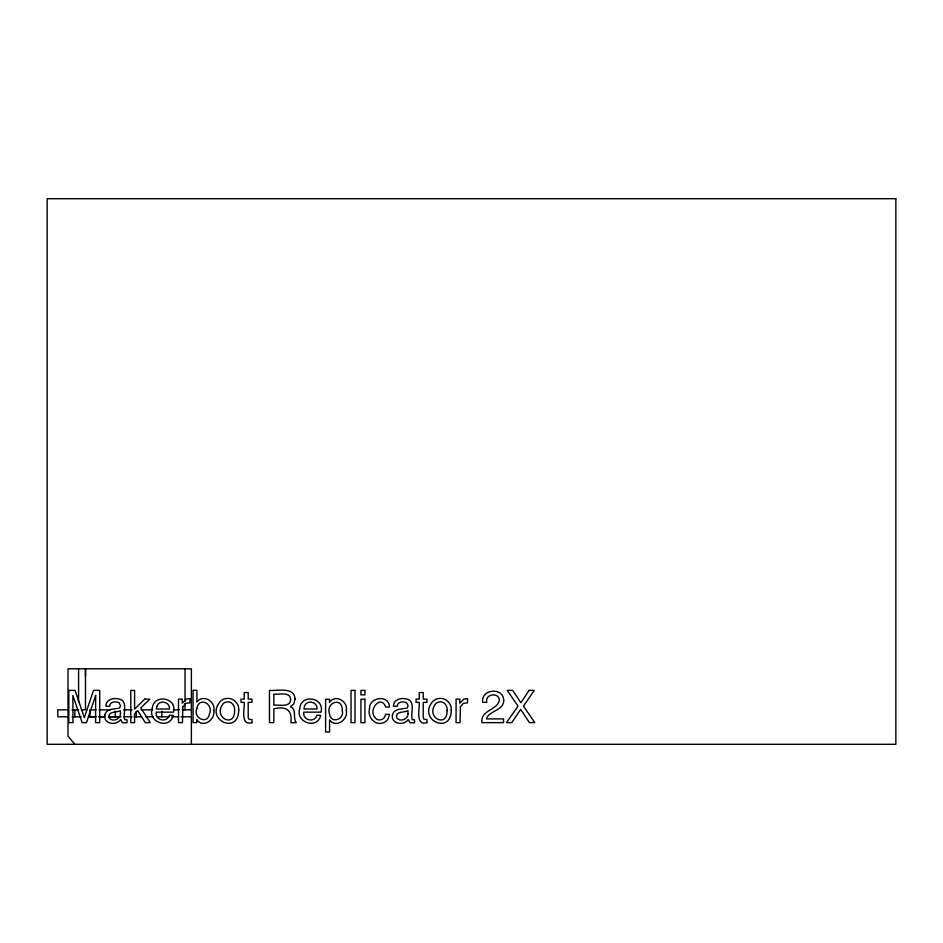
<?xml version="1.0" encoding="UTF-8"?>
<svg xmlns="http://www.w3.org/2000/svg" width="943" height="943" viewBox="0 0 943 943"><rect width="100%" height="100%" fill="white"/><g stroke="black" fill="none" stroke-linecap="round" stroke-linejoin="round"><path stroke-width="1.41" d="M85.495 676.249L85.495 668.799L85.495 709.843L81.346 709.843M89.526 716.81L89.679 713.25M68.014 709.843L57.818 709.843L57.818 716.81L68.014 716.81M71.974 709.843L78.575 709.843M89.88 709.843L96.045 709.843M99.121 709.843L110.378 709.843M123.557 709.843L132.091 709.843M141.12 709.843L152.825 709.843M173.323 709.843L179.241 709.843M182.105 709.843L191.382 709.843M88.654 716.656L95.903 716.656M98.803 716.656L104.602 716.656M108.952 716.656L119.113 716.656M72.116 716.81L81.228 716.81M88.571 716.81L96.045 716.81M98.85 716.81L104.732 716.81M108.822 716.81L120.881 716.81M123.651 716.81L132.091 716.81M134.106 716.81L141.45 716.81M145.788 716.81L153.202 716.81M157.611 716.81L169.351 716.81M171.72 716.81L178.746 716.81M181.103 716.81L191.382 716.81M74.851 744.298L68.014 736.118L68.014 668.799L191.382 668.799L191.382 744.298M185.028 668.799L185.028 701.05M185.028 703.219L185.028 709.843M161.878 711.234L161.878 716.81M136.311 711.234L136.311 716.81M115.223 711.234L115.223 716.81M89.679 710.975L89.679 716.81M78.575 668.799L78.575 701.887M74.851 709.843L74.851 716.81M95.667 695.427L95.573 722.644L99.734 722.644L99.734 690.382L93.534 690.382L84.328 717.658L75.063 690.382L68.804 690.382L68.804 722.644L72.976 722.644L72.859 695.427L82.135 722.644L86.461 722.644L95.667 695.427M342.285 710.739C344.655 719.462 330.781 724.083 329.614 714.228C325.17 702.075 342.887 696.453 342.285 710.739M196.816 708.499C192.726 717.623 207.189 725.143 209.334 714.393C214.085 703.902 199.138 696.028 196.816 708.499M213.778 710.433C215.629 719.78 202.863 728.609 196.71 719.639L196.71 722.644L193.067 722.644L193.067 690.264L196.91 690.264L196.91 701.981C202.91 693.989 215.641 701.097 213.778 710.433M238.709 710.385C238.544 734.998 205.197 720.075 219.802 701.957A9.713 9.713 0 0 1 225.471 698.657C232.556 696.889 239.498 703.183 238.709 710.385M369.515 708.606C366.957 717.434 376.092 727.065 384.756 722.114A8.074 8.074 0 0 0 388.316 718.366L389.459 714.322L385.616 714.322C385.157 717.859 381.868 720.735 378.237 719.792A4.845 4.845 0 0 1 375.031 717.529C367.735 709.537 381.231 694.131 385.616 707.026L389.459 707.026C389.306 694.437 369.126 696.783 369.515 708.606M451.261 710.385C451.084 734.998 417.737 720.075 432.342 701.957A9.713 9.713 0 0 1 438.024 698.657C445.096 696.889 452.051 703.183 451.261 710.385M152.247 708.629C147.497 722.515 170.129 729.953 173.206 715.265L169.316 715.265C167.406 723.092 154.687 720.487 156.29 712.142L173.536 712.142C177.308 697.195 153.179 693.624 152.247 708.629M299.768 708.629C295.018 722.515 317.661 729.953 320.726 715.265L316.848 715.265C314.927 723.092 302.208 720.487 303.823 712.142L321.056 712.142C324.84 697.195 300.699 693.624 299.768 708.629M346.317 710.362C348.391 719.639 336.085 728.562 329.567 720.004L329.567 732.027L325.606 732.027L325.606 699.235L329.449 699.235L329.449 702.346C335.178 693.93 348.061 701.05 346.317 710.362M290.597 699.494C290.68 707.851 278.704 704.574 273.835 705.164L273.835 694.131C278.692 694.885 290.385 691.16 290.597 699.494M104.885 714.924C103.046 723.988 116.343 726.169 120.645 719.533L122.519 722.786L127.01 722.751L127.01 719.839L124.653 719.592C122.779 713.297 128.507 700.885 118.842 698.94C113.584 697.502 105.522 699.6 105.97 706.307L109.659 706.307C109.753 701.557 115.824 701.05 119.113 702.794L120.551 705.729L119.608 708.016C114.704 709.325 106.205 708.346 104.885 714.924M392.453 714.924C390.614 723.988 403.899 726.169 408.201 719.533L410.087 722.786L414.566 722.751L414.566 719.839L412.209 719.592C410.335 713.297 416.063 700.885 406.409 698.94C401.14 697.502 393.09 699.6 393.526 706.307L397.215 706.307C397.321 701.557 403.38 701.05 406.681 702.794L408.119 705.729L407.164 708.016C402.26 709.325 393.773 708.346 392.453 714.924M503.692 700.508C503.645 710.774 489.252 710.362 486.352 718.908L503.538 718.908L503.538 722.644L481.944 722.644C480.282 710.114 496.843 710.362 499.319 700.684C499.472 691.749 484.902 693.706 486.729 702.346L482.71 702.346C480.506 688.649 503.927 687.034 503.692 700.508M234.583 710.503C234.948 728.314 213.366 717.871 222.501 704.657A5.375 5.375 0 0 1 226.084 702.063C231.224 700.59 235.243 705.623 234.583 710.503M447.123 710.503C447.489 728.314 425.918 717.871 435.041 704.657A5.375 5.375 0 0 1 438.625 702.063C443.776 700.59 447.784 705.623 447.123 710.503M295.029 699.081L293.839 703.82L290.479 706.79C296.609 709.018 293.19 716.645 295.407 721.206L296.267 722.644L290.904 722.644C292.33 710.032 286.566 705.965 273.835 708.806L273.835 722.644L269.462 722.644L269.462 690.382C277.089 691.113 294.57 686.469 295.029 699.081M120.445 713.863C120.763 719.238 112.229 722.432 109.199 717.918C107.396 710.928 116.649 712.767 120.445 710.68L120.445 713.863M408.001 713.863C408.319 719.238 399.785 722.432 396.767 717.918C394.952 710.928 404.205 712.767 408.001 710.68L408.001 713.863M182.859 706.755L182.459 722.644L178.498 722.644L178.498 699.117L182.258 699.117L182.258 703.183L186.455 699.022L189.944 698.704L189.944 702.877L186.007 703.242L182.859 706.755M460.42 706.755L460.019 722.644L456.07 722.644L456.07 699.117L459.819 699.117L459.819 703.183L464.027 699.022L467.516 698.704L467.516 702.877L463.567 703.242L460.42 706.755M156.951 706.236L156.397 709.006L169.469 709.006C170.247 701.698 159.214 699.364 156.951 706.236M304.471 706.236L303.929 709.006L317.001 709.006C317.767 701.698 306.746 699.364 304.471 706.236M529.082 690.382L520.913 702.724L512.674 690.382L507.204 690.382L518.037 706.107L506.474 722.644L511.754 722.644L520.689 709.384L529.388 722.644L534.811 722.644L523.459 706.107L534.292 690.382L529.082 690.382M144.739 699.117L134.59 709.112L134.59 690.382L130.794 690.382L130.794 722.644L134.59 722.644L134.59 713.816L137.902 710.786L145.246 722.644L150.291 722.644L140.778 707.934L149.796 699.117L144.739 699.117M251.958 722.644C239.958 726.122 244.803 708.334 244.202 702.346L241.019 702.346L241.019 699.117L244.202 699.117L244.202 692.551L248.198 692.551L248.198 699.117L251.958 699.117L251.958 702.346L248.198 702.346L248.198 717.706L249.035 719.356L251.958 719.533L251.958 722.644M426.979 722.644C414.979 726.122 419.824 708.334 419.234 702.346L416.04 702.346L416.04 699.117L419.234 699.117L419.234 692.551L423.23 692.551L423.23 699.117L426.979 699.117L426.979 702.346L423.23 702.346L423.23 717.706L424.055 719.356L426.979 719.533L426.979 722.644M895.85 198.702L47.15 198.702L47.15 744.298L895.85 744.298L895.85 198.702M355.004 690.382L351.044 690.382L351.044 722.644L355.004 722.644L355.004 690.382M364.953 690.382L360.933 690.382L360.933 694.861L364.953 694.861L364.953 690.382M364.953 699.235L360.933 699.235L360.933 722.644L364.953 722.644L364.953 699.235"/></g></svg>
